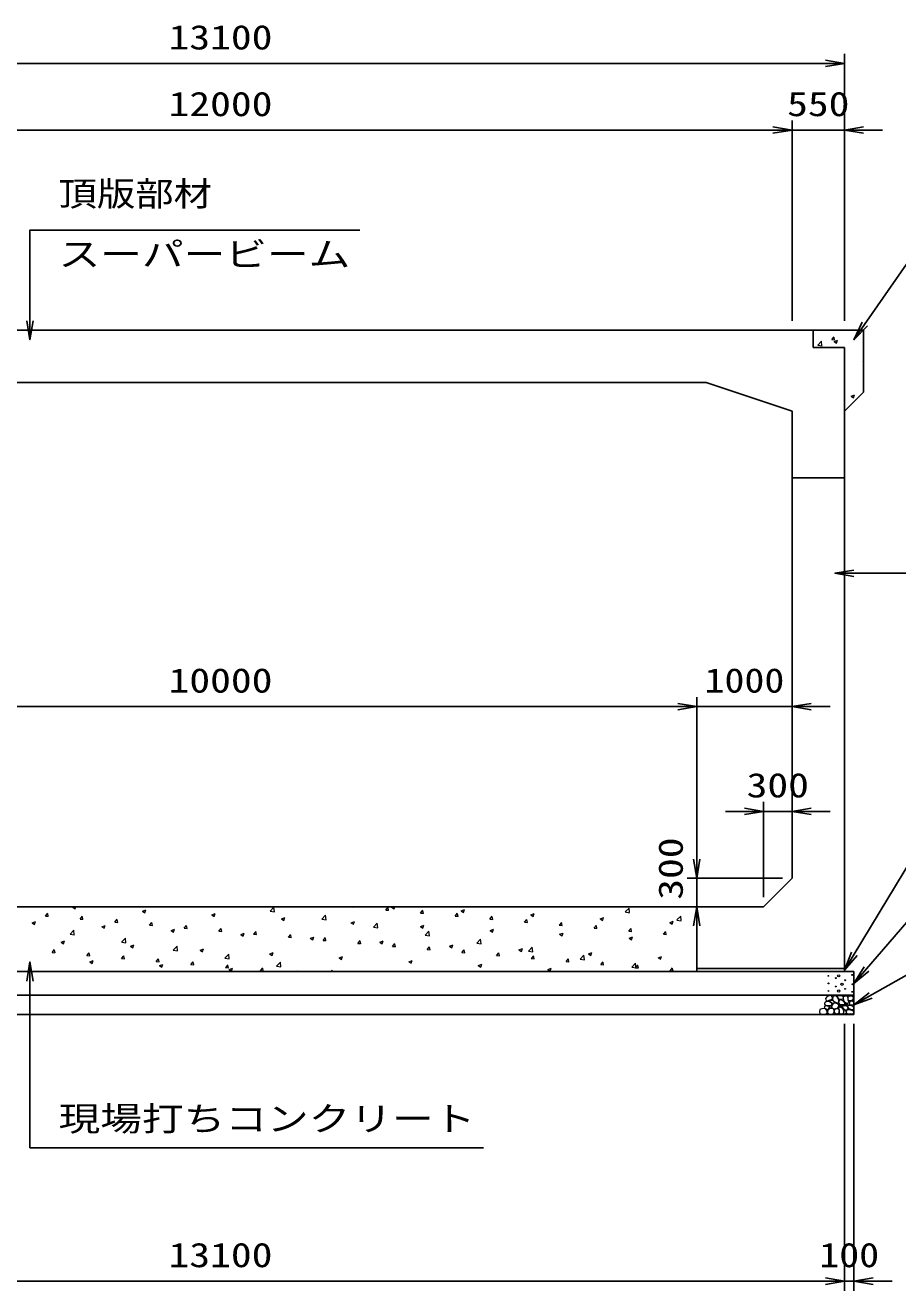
# Model space of a CAD drawing. Units: millimetres at full size. Extents: x 0 to 84100, y 0 to 59400.
# Drawn here: x 66001 to 75159, y 31320 to 44600 of the extents above; entities that cross this region are included whole.
import ezdxf
from ezdxf.enums import TextEntityAlignment as Align

# ---------------------------------------------------------------- set-up
doc = ezdxf.new("R2010")
doc.units = ezdxf.units.MM
for name, color, linetype, lineweight in [('D-DCR-HCHn', 4, 'Continuous', 9), ('D-STR-DIM', 7, 'Continuous', 25), ('D-STR-STRn', 1, 'Continuous', 25), ('D-STR-TXT', 7, 'Continuous', 25)]:
    doc.layers.add(name, color=color, linetype=linetype, lineweight=lineweight)
doc.styles.add('ＭＳ ゴシック', font='')
doc.styles.get('ＭＳ ゴシック').set_extended_font_data('MS Gothic')

# ---------------------------------------------------------------- blocks, each defined once
blk = doc.blocks.new('open_arrow')
at = {"color": 0, "linetype": 'Continuous', "lineweight": -2}
blk.add_lwpolyline([(7.5, 1.25), (0, 0), (7.5, -1.25)], dxfattribs=at)

msp = doc.modelspace()

# ---------------------------------------------------------------- linework, layer by layer
at = {"layer": 'D-DCR-HCHn'}
for p, q in [((74467.047, 41301.219), (74491.537, 41330.405)), ((74496.924, 41296.932), (74491.051, 41328.775)), ((74319.125, 41242.802), (74358.692, 41284.04)), ((74319.278, 41242.235), (74364.458, 41235.228)), ((74364.359, 41235.681), (74358.747, 41283.925)), ((74466.426, 41301.214), (74496.79, 41298.558)), ((74491.18, 41281.739), (74516.449, 41264.695)), ((74491.404, 41281.762), (74526.973, 41295.416)), ((74516.478, 41264.806), (74526.778, 41295.504)), ((74794.409, 41077.209), (74800, 41073.438)), ((74794.633, 41077.231), (74800, 41079.291)), ((74670.805, 40708.833), (74696.074, 40691.789)), ((74671.03, 40708.854), (74706.6, 40722.508)), ((74696.102, 40691.9), (74706.402, 40722.598)), ((66499.418, 35344.827), (66524.687, 35327.783)), ((66499.647, 35344.837), (66513.098, 35350)), ((66524.71, 35327.892), (66532.129, 35350)), ((68571.426, 35304.575), (68610.993, 35345.813)), ((68616.658, 35297.467), (68611.045, 35345.712)), ((69420.424, 35347.216), (69450.788, 35344.559)), ((69421.044, 35347.215), (69423.381, 35350)), ((69450.879, 35342.965), (69449.582, 35350)), ((69785.414, 35315.337), (69809.904, 35344.523)), ((69815.247, 35311.084), (69809.373, 35342.927)), ((69846.498, 35345.933), (69871.767, 35328.889)), ((69846.731, 35345.942), (69857.303, 35350)), ((69871.79, 35328.999), (69878.836, 35350)), ((72299.183, 35294.919), (72338.75, 35336.157)), ((72344.415, 35287.811), (72338.803, 35336.056)), ((66072.814, 35180.991), (66108.384, 35194.645)), ((66097.877, 35164.046), (66108.178, 35194.744)), ((66211.596, 35252.005), (66241.96, 35249.349)), ((66212.207, 35252.005), (66236.697, 35281.191)), ((66242.053, 35247.776), (66236.179, 35279.619)), ((66575.964, 35220.127), (66606.328, 35217.471)), ((66576.577, 35220.127), (66601.067, 35249.313)), ((66606.42, 35215.895), (66600.547, 35247.738)), ((66940.946, 35188.249), (66965.436, 35217.435)), ((66970.788, 35184.015), (66964.915, 35215.858)), ((67229.48, 35304.142), (67254.749, 35287.098)), ((67229.71, 35304.152), (67265.279, 35317.806)), ((67254.772, 35287.207), (67265.072, 35317.905)), ((67959.542, 35263.457), (67984.811, 35246.413)), ((67959.773, 35263.466), (67995.342, 35277.12)), ((67984.834, 35246.523), (67995.134, 35277.221)), ((68571.567, 35304.033), (68616.747, 35297.025)), ((68689.603, 35222.772), (68714.872, 35205.728)), ((68689.835, 35222.781), (68725.405, 35236.435)), ((68714.895, 35205.838), (68725.195, 35236.536)), ((69113.584, 35220.49), (69153.151, 35261.728)), ((69113.726, 35219.947), (69158.905, 35212.94)), ((69158.816, 35213.383), (69153.203, 35261.628)), ((69419.898, 35182.096), (69455.467, 35195.75)), ((69444.957, 35165.154), (69455.257, 35195.852)), ((69784.792, 35315.338), (69815.156, 35312.681)), ((70149.16, 35283.46), (70179.524, 35280.803)), ((70149.783, 35283.459), (70174.273, 35312.645)), ((70179.615, 35279.204), (70173.741, 35311.047)), ((70513.528, 35251.581), (70543.892, 35248.925)), ((70514.152, 35251.581), (70538.643, 35280.767)), ((70543.982, 35247.323), (70538.109, 35279.166)), ((70576.559, 35305.248), (70601.828, 35288.204)), ((70576.794, 35305.257), (70612.363, 35318.911)), ((70601.851, 35288.315), (70612.152, 35319.013)), ((70877.896, 35219.703), (70908.26, 35217.047)), ((70878.522, 35219.702), (70903.012, 35248.889)), ((70908.35, 35215.443), (70902.476, 35247.285)), ((71242.891, 35187.824), (71267.381, 35217.011)), ((71272.718, 35183.562), (71266.844, 35215.405)), ((71306.621, 35264.563), (71331.89, 35247.519)), ((71306.857, 35264.571), (71342.426, 35278.225)), ((71331.913, 35247.63), (71342.213, 35278.328)), ((72036.683, 35223.879), (72061.952, 35206.834)), ((72036.919, 35223.886), (72072.489, 35237.54)), ((72061.974, 35206.946), (72072.275, 35237.644)), ((72299.326, 35294.369), (72344.505, 35287.362)), ((72766.982, 35183.201), (72802.551, 35196.855)), ((72792.036, 35166.261), (72802.336, 35196.959)), ((72841.341, 35210.835), (72880.908, 35252.072)), ((72841.484, 35210.284), (72886.664, 35203.277)), ((72886.573, 35203.727), (72880.961, 35251.971)), ((66072.586, 35180.982), (66097.855, 35163.937)), ((66470.143, 35061.977), (66509.711, 35103.214)), ((66470.284, 35061.439), (66515.464, 35054.432)), ((66515.375, 35054.87), (66509.762, 35103.115)), ((66802.647, 35140.297), (66827.916, 35123.252)), ((66802.877, 35140.306), (66838.446, 35153.96)), ((66827.939, 35123.361), (66838.239, 35154.059)), ((66940.332, 35188.249), (66970.696, 35185.593)), ((67304.7, 35156.371), (67335.064, 35153.714)), ((67305.315, 35156.37), (67329.805, 35185.557)), ((67335.156, 35152.134), (67329.282, 35183.977)), ((67532.709, 35099.612), (67557.978, 35082.568)), ((67532.94, 35099.621), (67568.509, 35113.274)), ((67558.001, 35082.677), (67568.301, 35113.375)), ((67669.068, 35124.493), (67699.432, 35121.836)), ((67669.685, 35124.492), (67694.175, 35153.679)), ((67699.524, 35120.254), (67693.65, 35152.097)), ((68033.437, 35092.615), (68063.801, 35089.958)), ((68034.054, 35092.614), (68058.544, 35121.8)), ((68063.891, 35088.373), (68058.018, 35120.216)), ((68263.002, 35058.935), (68298.572, 35072.589)), ((68288.062, 35041.993), (68298.363, 35072.69)), ((68397.805, 35060.737), (68428.169, 35058.08)), ((68398.423, 35060.736), (68422.914, 35089.922)), ((68428.259, 35056.493), (68422.385, 35088.335)), ((69419.665, 35182.088), (69444.934, 35165.043)), ((69655.742, 35136.406), (69695.309, 35177.643)), ((69655.884, 35135.861), (69701.064, 35128.854)), ((69700.974, 35129.298), (69695.362, 35177.543)), ((70149.726, 35141.403), (70174.996, 35124.359)), ((70149.961, 35141.411), (70185.53, 35155.065)), ((70175.018, 35124.469), (70185.319, 35155.167)), ((70197.9, 35052.321), (70237.467, 35093.559)), ((70243.132, 35045.214), (70237.52, 35093.459)), ((70879.788, 35100.718), (70905.057, 35083.674)), ((70880.024, 35100.726), (70915.593, 35114.379)), ((70905.08, 35083.785), (70915.38, 35114.483)), ((71242.264, 35187.825), (71272.628, 35185.169)), ((71606.633, 35155.947), (71636.997, 35153.291)), ((71607.26, 35155.946), (71631.751, 35185.132)), ((71609.85, 35060.033), (71635.119, 35042.989)), ((71610.086, 35060.04), (71645.656, 35073.694)), ((71637.085, 35151.681), (71631.212, 35183.524)), ((71635.141, 35043.1), (71645.442, 35073.798)), ((71971.001, 35124.069), (72001.365, 35121.413)), ((71971.63, 35124.068), (71996.12, 35153.254)), ((72001.453, 35119.801), (71995.579, 35151.644)), ((72335.369, 35092.191), (72365.733, 35089.535)), ((72335.999, 35092.19), (72360.489, 35121.376)), ((72365.821, 35087.92), (72359.947, 35119.763)), ((72699.737, 35060.313), (72730.101, 35057.656)), ((72700.369, 35060.312), (72724.859, 35089.498)), ((72730.188, 35056.04), (72724.315, 35087.883)), ((72766.744, 35183.194), (72792.013, 35166.15)), ((66375.814, 34976.451), (66401.083, 34959.407)), ((66376.044, 34976.46), (66411.613, 34990.114)), ((66401.106, 34959.516), (66411.406, 34990.214)), ((67012.301, 34977.892), (67051.869, 35019.13)), ((67012.442, 34977.353), (67057.622, 34970.346)), ((67057.533, 34970.785), (67051.92, 35019.03)), ((67105.876, 34935.766), (67131.145, 34918.722)), ((67106.107, 34935.775), (67141.676, 34949.429)), ((67131.168, 34918.831), (67141.468, 34949.529)), ((67554.46, 34893.807), (67594.027, 34935.045)), ((67599.691, 34886.701), (67594.079, 34934.946)), ((68262.77, 35058.927), (68288.039, 35041.883)), ((68762.173, 35028.859), (68792.537, 35026.202)), ((68762.793, 35028.858), (68787.283, 35058.044)), ((68792.627, 35024.612), (68786.753, 35056.455)), ((68992.832, 35018.242), (69018.101, 35001.198)), ((68993.065, 35018.25), (69028.635, 35031.904)), ((69018.124, 35001.308), (69028.424, 35032.006)), ((69126.541, 34996.981), (69156.905, 34994.324)), ((69127.162, 34996.98), (69151.652, 35026.166)), ((69156.994, 34992.731), (69151.121, 35024.574)), ((69490.909, 34965.102), (69521.273, 34962.446)), ((69491.531, 34965.101), (69516.022, 34994.288)), ((69521.362, 34960.851), (69515.488, 34992.694)), ((69722.894, 34977.557), (69748.163, 34960.513)), ((69723.128, 34977.565), (69758.697, 34991.219)), ((69748.185, 34960.624), (69758.486, 34991.322)), ((69855.277, 34933.224), (69885.641, 34930.568)), ((69855.901, 34933.223), (69880.391, 34962.41)), ((69885.73, 34928.97), (69879.856, 34960.813)), ((70198.042, 35051.776), (70243.222, 35044.769)), ((70220.27, 34901.345), (70244.76, 34930.531)), ((70250.097, 34897.09), (70244.224, 34928.933)), ((70452.955, 34936.872), (70478.224, 34919.828)), ((70453.191, 34936.88), (70488.76, 34950.534)), ((70478.247, 34919.939), (70488.547, 34950.637)), ((70740.058, 34968.236), (70779.626, 35009.474)), ((70740.2, 34967.69), (70785.38, 34960.683)), ((70785.29, 34961.129), (70779.678, 35009.374)), ((72339.911, 35019.348), (72365.18, 35002.304)), ((72340.149, 35019.355), (72375.718, 35033.009)), ((72365.203, 35002.416), (72375.503, 35033.114)), ((66282.081, 34869.892), (66312.445, 34867.235)), ((66282.694, 34869.891), (66307.184, 34899.078)), ((66312.535, 34865.662), (66306.662, 34897.505)), ((66646.45, 34838.014), (66676.814, 34835.357)), ((66647.063, 34838.013), (66671.554, 34867.199)), ((66676.903, 34833.782), (66671.03, 34865.624)), ((67010.818, 34806.136), (67041.182, 34803.479)), ((67011.433, 34806.135), (67035.923, 34835.321)), ((67041.271, 34801.901), (67035.397, 34833.744)), ((67375.802, 34774.257), (67400.292, 34803.443)), ((67405.639, 34770.02), (67399.765, 34801.863)), ((67554.6, 34893.268), (67599.78, 34886.261)), ((67835.938, 34895.081), (67861.207, 34878.037)), ((67836.169, 34895.09), (67871.739, 34908.743)), ((67861.229, 34878.147), (67871.53, 34908.845)), ((68096.618, 34809.723), (68136.185, 34850.96)), ((68096.758, 34809.182), (68141.938, 34802.175)), ((68141.849, 34802.616), (68136.237, 34850.861)), ((68565.999, 34854.397), (68591.268, 34837.352)), ((68566.232, 34854.404), (68601.802, 34868.058)), ((68591.291, 34837.462), (68601.591, 34868.16)), ((69296.061, 34813.712), (69321.33, 34796.667)), ((69296.295, 34813.719), (69331.864, 34827.373)), ((69321.352, 34796.778), (69331.653, 34827.476)), ((70219.646, 34901.346), (70250.01, 34898.69)), ((70584.014, 34869.468), (70614.378, 34866.812)), ((70584.639, 34869.467), (70609.13, 34898.653)), ((70614.465, 34865.209), (70608.591, 34897.052)), ((70948.382, 34837.59), (70978.746, 34834.934)), ((70949.009, 34837.589), (70973.499, 34866.775)), ((70978.833, 34833.329), (70972.959, 34865.171)), ((71183.017, 34896.188), (71208.286, 34879.143)), ((71183.253, 34896.195), (71218.823, 34909.848)), ((71208.308, 34879.255), (71218.609, 34909.953)), ((71282.216, 34884.152), (71321.784, 34925.389)), ((71282.358, 34883.605), (71327.538, 34876.598)), ((71312.75, 34805.712), (71343.114, 34803.056)), ((71313.378, 34805.711), (71337.868, 34834.897)), ((71327.449, 34877.045), (71321.836, 34925.289)), ((71343.2, 34801.448), (71337.327, 34833.291)), ((71677.747, 34773.832), (71702.238, 34803.019)), ((71707.568, 34769.568), (71701.694, 34801.41)), ((71824.374, 34800.067), (71863.942, 34841.305)), ((71824.516, 34799.519), (71869.696, 34792.512)), ((71869.607, 34792.96), (71863.994, 34841.205)), ((71913.078, 34855.503), (71938.348, 34838.458)), ((71913.316, 34855.509), (71948.885, 34869.163)), ((71938.37, 34838.57), (71948.67, 34869.268)), ((72643.14, 34814.818), (72668.409, 34797.774)), ((72643.379, 34814.824), (72678.948, 34828.478)), ((72668.431, 34797.886), (72678.732, 34828.584)), ((66679.043, 34771.921), (66704.312, 34754.877)), ((66679.274, 34771.929), (66714.843, 34785.583)), ((66704.335, 34754.986), (66714.635, 34785.684)), ((67375.186, 34774.258), (67405.55, 34771.601)), ((67409.105, 34731.236), (67434.374, 34714.192)), ((67409.336, 34731.244), (67444.906, 34744.898)), ((67434.396, 34714.301), (67444.697, 34744.999)), ((67739.554, 34742.38), (67769.918, 34739.723)), ((67740.171, 34742.379), (67764.662, 34771.565)), ((67770.006, 34738.14), (67764.133, 34769.983)), ((68103.922, 34710.501), (68134.286, 34707.845)), ((68104.541, 34710.5), (68129.031, 34739.687)), ((68134.374, 34706.259), (68128.5, 34738.102)), ((68139.166, 34690.551), (68164.435, 34673.507)), ((68139.399, 34690.559), (68174.969, 34704.212)), ((68164.458, 34673.617), (68174.758, 34704.315)), ((68468.29, 34678.623), (68498.654, 34675.967)), ((68468.91, 34678.622), (68493.4, 34707.809)), ((68498.742, 34674.379), (68492.868, 34706.222)), ((68638.776, 34725.638), (68678.343, 34766.876)), ((68638.916, 34725.097), (68684.096, 34718.09)), ((68684.007, 34718.532), (68678.395, 34766.776)), ((68852.794, 34670), (68857.77, 34675.93)), ((68858.036, 34670), (68857.236, 34674.341)), ((69208.228, 34670), (69220.501, 34682.791)), ((69222.03, 34670), (69220.553, 34682.692)), ((70026.122, 34773.027), (70051.391, 34755.983)), ((70026.358, 34773.034), (70061.927, 34786.688)), ((70051.414, 34756.093), (70061.714, 34786.791)), ((70756.184, 34732.342), (70781.453, 34715.298)), ((70756.42, 34732.349), (70791.99, 34746.003)), ((70781.475, 34715.409), (70791.776, 34746.107)), ((71486.246, 34691.657), (71511.515, 34674.613)), ((71486.483, 34691.664), (71522.052, 34705.317)), ((71511.537, 34674.724), (71521.837, 34705.422)), ((71677.118, 34773.834), (71707.482, 34771.177)), ((72041.486, 34741.956), (72071.85, 34739.299)), ((72042.117, 34741.954), (72066.607, 34771.141)), ((72071.936, 34737.687), (72066.062, 34769.53)), ((72366.532, 34715.982), (72406.1, 34757.22)), ((72366.675, 34715.434), (72411.854, 34708.427)), ((72405.855, 34710.078), (72436.219, 34707.421)), ((72411.765, 34708.876), (72406.152, 34757.12)), ((72406.486, 34710.076), (72430.976, 34739.262)), ((72436.303, 34705.806), (72430.43, 34737.649)), ((72770.223, 34678.2), (72800.587, 34675.543)), ((72770.855, 34678.198), (72795.346, 34707.384)), ((72800.671, 34673.926), (72794.797, 34705.769)), ((72945.25, 34670), (72948.258, 34673.135)), ((72948.664, 34670), (72948.311, 34673.036))]:
    msp.add_line(p, q, dxfattribs=at)
for points in [[(74467.988, 34379.601), (74474.036, 34385.086), (74475.103, 34390.792), (74471.586, 34403.305), (74461.29, 34417.61), (74438.996, 34416.105), (74417.429, 34405.811), (74402.805, 34385.597), (74404.979, 34372.456), (74411.98, 34365.716), (74423.231, 34363.215), (74439.489, 34367.483), (74460.711, 34374.481)], [(74526.553, 34336.214), (74539.311, 34340.569), (74540.575, 34368.678), (74527.488, 34397.359), (74510.552, 34413.536), (74478.597, 34407.032), (74475.867, 34371.913), (74486.184, 34359.876), (74514.261, 34344.301)], [(74630.31, 34413.906), (74637.244, 34393.102), (74634.933, 34369.988), (74651.113, 34344.562), (74630.31, 34333.005), (74607.195, 34344.562), (74593.327, 34363.053), (74588.704, 34393.102), (74593.327, 34409.283), (74607.195, 34416.217)], [(74648.802, 34411.594), (74669.605, 34416.217), (74688.096, 34406.971), (74690.408, 34386.168), (74685.785, 34369.988), (74662.67, 34363.053), (74646.49, 34363.053), (74639.556, 34374.611), (74639.556, 34400.037)], [(74390.028, 34222.493), (74405.163, 34224.274), (74415.134, 34229.787), (74419.165, 34242.722), (74419.055, 34254.963), (74409.828, 34271.678), (74391.758, 34282.822), (74364.269, 34278.403), (74342.547, 34270.334), (74337.357, 34246.125), (74341.97, 34228.257), (74363.116, 34222.877)], [(74422.403, 34270.331), (74432.105, 34275.079), (74439.11, 34283.822), (74439.281, 34295.084), (74435.058, 34305.627), (74419.811, 34307.625), (74404.946, 34308.018), (74390.519, 34302.512), (74388.151, 34293.273), (74400.46, 34282.195), (74415.445, 34273.15)], [(74406.628, 34311.832), (74401.312, 34316.874), (74394.524, 34325.68), (74392.855, 34333.275), (74396.856, 34347.685), (74410.912, 34358.67), (74431.093, 34357.89), (74458.302, 34343.001), (74467.914, 34330.757), (74464.848, 34316.784), (74455.222, 34310.04), (74446.401, 34309.145), (74432.637, 34309.524), (74419.192, 34311.002)], [(74487.648, 34273.637), (74472.694, 34282.556), (74446.56, 34282.292), (74425.07, 34263.525), (74421.357, 34234.899), (74435.147, 34224.245), (74471.902, 34221.871), (74488.269, 34231.633), (74492.828, 34254.06)], [(74450.029, 34285.265), (74445.817, 34288.446), (74442.314, 34293.505), (74442.19, 34300.431), (74446.586, 34306.067), (74454.231, 34307.977), (74460.644, 34306.179), (74462.296, 34300.442), (74463.104, 34294.835), (74462.119, 34287.456), (74456.025, 34284.127)], [(74495.202, 34345.711), (74493.546, 34339.566), (74487.989, 34335.193), (74475.81, 34333.302), (74464.695, 34339.802), (74454.408, 34349.138), (74445.142, 34357.333), (74445.365, 34363.462), (74451.264, 34368.875), (74465.797, 34370.356), (74478.53, 34364.383), (74487.989, 34355.165), (74492.719, 34350.556)], [(74486.797, 34279.533), (74522.171, 34286.129), (74537.218, 34298.266), (74541.97, 34317.263), (74527.287, 34331.629), (74498.677, 34339.69), (74477.03, 34326.761), (74463.039, 34309.347), (74466.998, 34291.67)], [(74535.412, 34227.783), (74516.15, 34223.503), (74499.028, 34232.064), (74496.888, 34251.326), (74499.032, 34274.878), (74522.571, 34282.327), (74537.553, 34278.603), (74543.973, 34262.027), (74543.973, 34238.484)], [(74552.534, 34225.643), (74546.114, 34244.905), (74548.254, 34266.308), (74533.272, 34289.85), (74552.534, 34300.551), (74573.937, 34289.85), (74586.778, 34272.728), (74591.059, 34244.905), (74586.778, 34229.924), (74573.937, 34223.503)], [(74591.015, 34358.431), (74602.573, 34330.693), (74593.327, 34319.136), (74565.589, 34319.136), (74554.032, 34323.759), (74542.475, 34339.939), (74542.475, 34353.808), (74554.032, 34372.299), (74567.901, 34374.611)], [(74556.815, 34300.551), (74546.114, 34309.112), (74550.394, 34315.533), (74565.376, 34315.533), (74571.796, 34313.393), (74576.077, 34304.832), (74569.656, 34298.411)], [(74588.918, 34277.009), (74578.217, 34302.692), (74586.778, 34313.393), (74612.461, 34313.393), (74623.162, 34309.112), (74633.863, 34294.131), (74633.863, 34281.289), (74623.162, 34264.167), (74610.321, 34262.027)], [(74625.687, 34333.005), (74637.244, 34323.759), (74632.621, 34316.824), (74616.441, 34316.824), (74609.507, 34319.136), (74604.884, 34328.382), (74611.818, 34335.316)], [(74640.284, 34223.503), (74625.302, 34229.924), (74621.022, 34251.326), (74629.583, 34266.308), (74644.565, 34270.588), (74663.827, 34268.448), (74685.229, 34259.887), (74695.93, 34247.045), (74695.93, 34232.064), (74689.51, 34223.503), (74663.827, 34225.643)], [(74648.845, 34277.009), (74631.723, 34302.692), (74633.863, 34309.112), (74657.406, 34315.533), (74678.808, 34313.393), (74693.79, 34300.551), (74695.93, 34285.57), (74693.79, 34270.588), (74676.668, 34266.308)], [(74692.719, 34353.808), (74699.654, 34333.005), (74690.408, 34319.136), (74667.293, 34316.824), (74651.512, 34323.599), (74658.048, 34339.939), (74653.425, 34349.185), (74662.67, 34358.431), (74676.539, 34363.053)], [(74593.199, 34229.924), (74593.199, 34255.606), (74603.9, 34262.027), (74614.601, 34255.606), (74616.741, 34240.625), (74614.601, 34227.783), (74599.619, 34223.503)]]:
    msp.add_lwpolyline(points, close=True, dxfattribs=at)
msp.add_lwpolyline([(74556.568, 34418.547), (74573.907, 34416.446), (74585.742, 34408.701), (74585.374, 34389.819), (74579.486, 34376.087), (74564.975, 34376.185), (74544.893, 34379.153), (74535.201, 34393.689), (74525.918, 34403.492), (74523.116, 34414.345), (74535.901, 34418.547), (74556.918, 34418.547)], dxfattribs=at)
for centre, radius in [((74431.091, 34625.045), 4.5), ((74432.803, 34545.221), 4.5), ((74508.437, 34601.359), 4.5), ((74540.004, 34625.045), 11.25), ((74574.996, 34536.145), 11.25), ((74606.563, 34577.541), 4.5), ((74682.197, 34634.121), 4.5), ((74683.909, 34536.145), 4.5), ((74431.091, 34464.955), 4.5), ((74508.437, 34512.459), 4.5), ((74540.004, 34464.955), 11.25), ((74606.563, 34488.641), 4.5), ((74682.197, 34455.879), 4.5)]:
    msp.add_circle(centre, radius, dxfattribs=at)
at = {"layer": 'D-STR-DIM'}
for p, q in [((74600, 41500), (74600, 44300)), ((61500, 44200), (74600, 44200)), ((74050, 41500), (74050, 43600)), ((74050, 41500), (74050, 43600)), ((74600, 41500), (74600, 43600)), ((62050, 43500), (74050, 43500)), ((73650, 43500), (75000, 43500)), ((73050, 35450), (73050, 37550)), ((73050, 35450), (73050, 37550)), ((63050, 37450), (73050, 37450)), ((72650, 37450), (74450, 37450)), ((73750, 35450), (73750, 36450)), ((74050, 35750), (74050, 36450)), ((73350, 36350), (74450, 36350)), ((73050, 36050), (73050, 34950)), ((73950, 35650), (72950, 35650)), ((73650, 35350), (72950, 35350)), ((74600, 34120), (74600, 31320)), ((74600, 34120), (74600, 31320)), ((74700, 34120), (74700, 31320)), ((61500, 31420), (74600, 31420)), ((74200, 31420), (75100, 31420))]:
    msp.add_line(p, q, dxfattribs=at)
at = {"layer": 'D-STR-STRn'}
for p, q in [((61830, 41400), (74270, 41400)), ((74270, 41220), (74270, 41400)), ((74270, 41400), (74800, 41400)), ((74800, 41400), (74800, 40750)), ((74600, 41220), (74270, 41220)), ((74600, 41220), (74600, 34700)), ((62950, 40850), (73150, 40850)), ((73150, 40850), (74050, 40550)), ((74800, 40750), (74600, 40550)), ((74050, 40550), (74050, 35650)), ((74050, 39850), (74600, 39850)), ((73750, 35350), (74050, 35650)), ((62350, 35350), (73750, 35350)), ((73050, 35350), (73050, 34670)), ((61400, 34670), (74700, 34670)), ((73050, 34700), (74600, 34700)), ((74600, 34700), (74600, 34670)), ((74700, 34220), (74700, 34670)), ((61400, 34420), (74700, 34420)), ((61400, 34220), (74700, 34220))]:
    msp.add_line(p, q, dxfattribs=at)
at = {"layer": 'D-STR-TXT'}
for points in [[(66050, 41300), (66050, 42451.777), (66250, 42451.777), (69512.437, 42451.777)], [(74700, 41300), (75500, 42451.777), (75700, 42451.777), (79770.812, 42451.777)], [(74500, 38850), (75445.788, 38850), (75645.788, 38850), (78915.331, 38850)], [(74600, 34685), (75500, 36170), (75700, 36170), (78033.249, 36170)], [(74700, 34545), (75500, 35470), (75700, 35470), (79351.523, 35470)], [(66050, 34770), (66050, 32820), (66250, 32820), (70811.168, 32820)], [(74700, 34320), (75500, 34770), (75700, 34770), (77114.721, 34770)]]:
    msp.add_lwpolyline(points, dxfattribs=at)

# ---------------------------------------------------------------- block references
at = {"layer": 'D-STR-DIM', "xscale": 26.7, "yscale": 26.7}
for p, rotation in [((74600, 44200), 180), ((74050, 43500), 180), ((74050, 43500), 180), ((73050, 37450), 180), ((73050, 37450), 180), ((73750, 36350), 180), ((73050, 35650), 90), ((73050, 35350), 270), ((74600, 31420), 180), ((74600, 31420), 180)]:
    msp.add_blockref('open_arrow', p, dxfattribs=dict(at, rotation=rotation))
for p in [(74600, 43500), (74050, 37450), (74050, 36350), (74700, 31420)]:
    msp.add_blockref('open_arrow', p, dxfattribs=at)
at = {"layer": 'D-STR-TXT', "xscale": 26.7, "yscale": 26.7}
for p, rotation in [((66050, 41300), 90), ((74700, 41300), 55.2), ((74600, 34685), 58.8), ((66050, 34770), 270), ((74700, 34545), 49.1), ((74700, 34320), 29.4)]:
    msp.add_blockref('open_arrow', p, dxfattribs=dict(at, rotation=rotation))
msp.add_blockref('open_arrow', (74500, 38850), dxfattribs=at)

# ---------------------------------------------------------------- texts
at = {"layer": 'D-STR-DIM', "style": 'ＭＳ ゴシック'}
for s, width, p in [('13100', 1.25, (68050, 44475)), ('12000', 1.25, (68050, 43775)), ('550', 1.25, (74325, 43775)), ('10000', 1.25, (68050, 37725)), ('1000', 1.2, (73550, 37725)), ('300', 1.25, (73900, 36625)), ('13100', 1.25, (68050, 31695)), ('100', 1.2, (74650, 31695))]:
    msp.add_text(s, height=256.6, dxfattribs=dict(at, width=width)).set_placement(p, align=Align.MIDDLE_CENTER)
at = {"layer": 'D-STR-DIM', "style": 'ＭＳ ゴシック', "width": 1.25}
msp.add_text('300', height=256.6, rotation=90, dxfattribs=at).set_placement((72775, 35750), align=Align.MIDDLE_CENTER)
at = {"layer": 'D-STR-TXT', "style": 'ＭＳ ゴシック', "width": 1.15}
msp.add_text('頂版部材\u3000\u3000\u3000\u3000', height=256.6, dxfattribs=at).set_placement((66350, 42960.406), align=Align.TOP_LEFT)
at = {"layer": 'D-STR-TXT', "style": 'ＭＳ ゴシック', "width": 1.25}
for s, p in [('スーパービーム', (66350, 41993.147)), ('現場打ちコンクリート', (66350, 32920))]:
    msp.add_text(s, height=256.6, dxfattribs=at).set_placement(p, align=Align.BOTTOM_LEFT)

doc.saveas('drawing.dxf')
